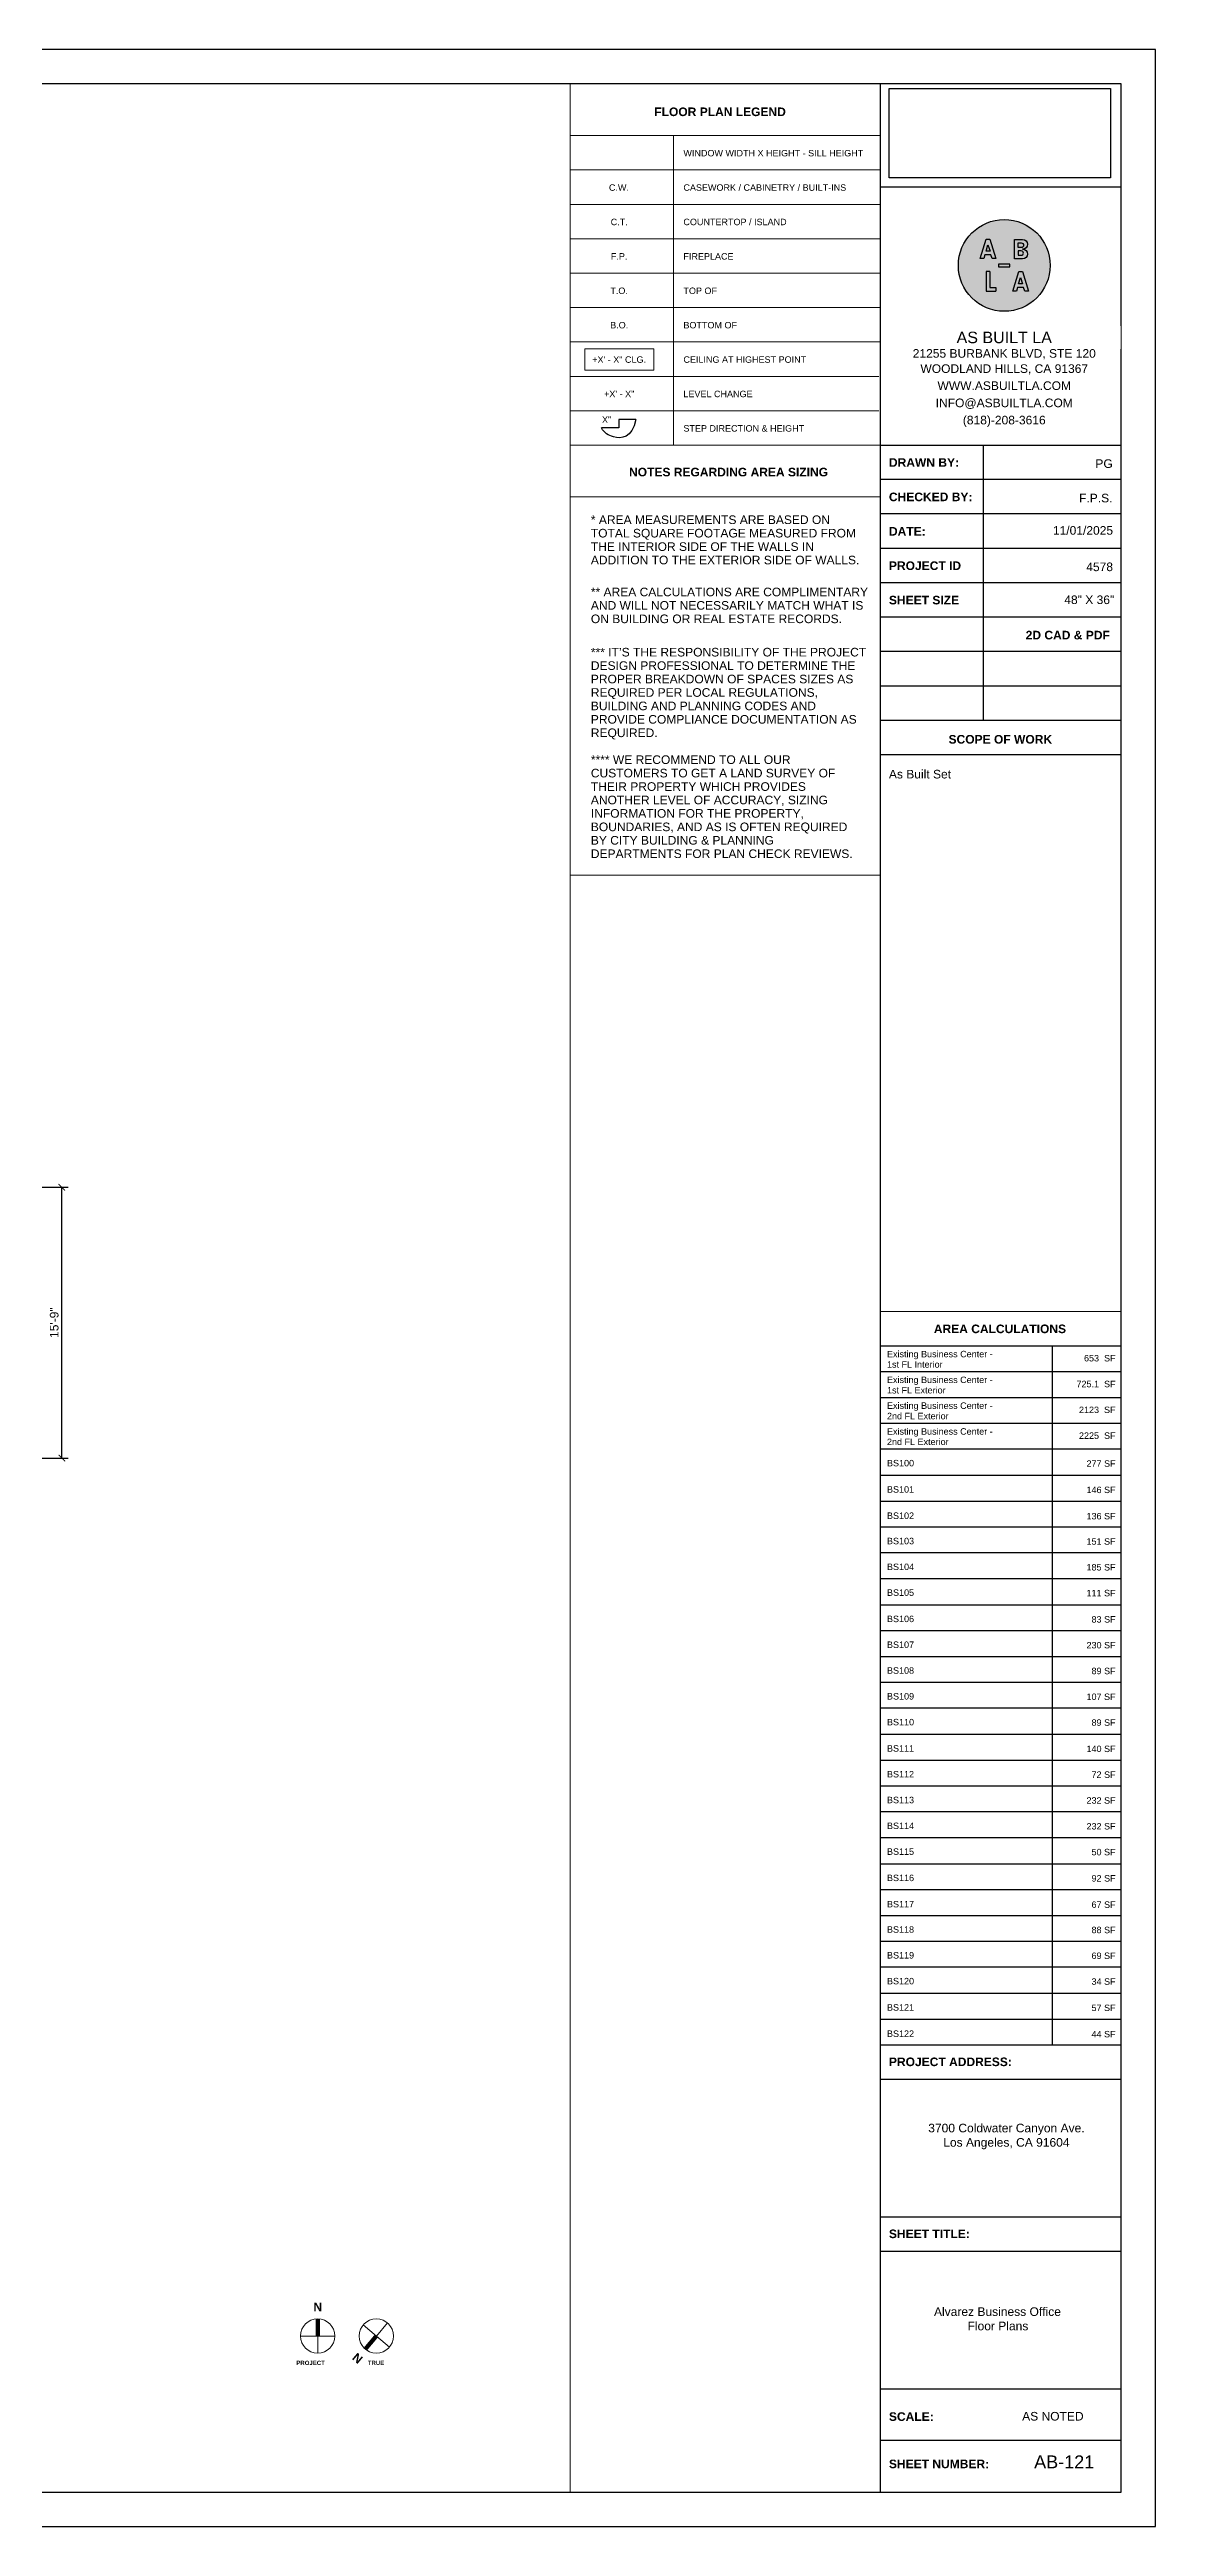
# Model space of a CAD drawing. Header units: inches. Extents: x -2078 to 106214, y -964 to 6385.
# Drawn here: x 88019 to 88790, y 2929 to 4657 of the extents above; entities that cross this region are included whole.
import ezdxf

# ---------------------------------------------------------------- set-up
doc = ezdxf.new("R2010")
doc.units = ezdxf.units.IN
doc.header["$MEASUREMENT"] = 0
doc.set_wipeout_variables(frame=1)
for name, color, linetype, lineweight in [('A-ANNO', 2, 'Continuous', 5), ('A-ANNO-DIMS-48', 1, 'Continuous', 9), ('A-DETAIL-2', 20, 'Continuous', 25), ('A-DETAIL-3', 40, 'Continuous', 15)]:
    doc.layers.add(name, color=color, linetype=linetype, lineweight=lineweight)
doc.layers.add('A-HATCH', color=9, linetype='Continuous')
doc.layers.add('A-TB', color=7, linetype='Continuous')
doc.styles.add('Arial_3', font='arial.ttf', dxfattribs={"height": 0.125})
doc.styles.add('Arial_4', font='arial.ttf', dxfattribs={"height": 3})
doc.styles.add('Arial_5', font='arial.ttf', dxfattribs={"height": 0.09375})
doc.styles.add('Arial_B_2', font='arialbd.ttf', dxfattribs={"height": 0.125})
doc.styles.add('Arial_B_5', font='arialbd.ttf', dxfattribs={"height": 0.125})
doc.styles.add('Arial_B_6', font='arialbd.ttf', dxfattribs={"height": 0.0625})
doc.styles.add('Jay Cad', font='arial.ttf', dxfattribs={"height": 0.125})
doc.styles.add('JC', font='arial.ttf', dxfattribs={"height": 0.125})
doc.dimstyles.new('Jay Cad - DIMS', dxfattribs={"dimtxt": 0.125, "dimasz": 0.09375, "dimexe": 0.09375, "dimexo": 0.09375, "dimgap": 0.046875, "dimtad": 1, "dimdec": 1, "dimzin": 0, "dimdsep": 46, "dimlunit": 4, "dimtxsty": 'Jay Cad', "dimblk": 'ARCHTICK', "dimcen": 0.09, "dimclrd": 1, "dimclre": 1, "dimclrt": 256, "dimadec": 0, "dimazin": 0, "dimtfac": 1, "dimtdec": 1, "dimtofl": 0, "dimtmove": 1, "dimatfit": 3, "dimfxl": 1, "dimtolj": 1, "dimtzin": 0, "dimarcsym": 0})
picture_1 = doc.add_image_def('image1.png', size_in_pixel=(151, 61))

# ---------------------------------------------------------------- blocks, each defined once
blk = doc.blocks.new('JC_TB_48x36 - JC_TB_4836-1441736-Floor Plans')
at = {"layer": 'A-TB'}
for p, q in [((47.997, 24.012), (-0.003, 24.012)), ((47.997, -11.988), (47.997, 24.012)), ((47.497, 23.512), (0.747, 23.512)), ((47.497, 15.262), (43.997, 15.262)), ((47.497, 14.762), (43.997, 14.762)), ((47.497, 14.262), (43.997, 14.262)), ((43.997, -9.988), (47.497, -9.988)), ((47.497, -10.738), (43.997, -10.738)), ((0.747, -11.488), (47.497, -11.488)), ((-0.003, -11.988), (47.997, -11.988))]:
    blk.add_line(p, q, dxfattribs=at)
at = {"layer": 'A-TB', "char_height": 0.125, "attachment_point": 1, "bg_fill": 3, "box_fill_scale": 1.25, "bg_fill_color": 256, "bg_fill_true_color": 13158600, "bg_fill_transparency": 0}
for s, insert, width, style in [('DRAWN BY:', (44.126, 18.073), 1.22463, 'Arial_B_2'), ('CHECKED BY:', (44.126, 17.573), 1.4645, 'Arial_B_2'), ('DATE:', (44.126, 17.073), 0.63441, 'Arial_B_2'), ('PROJECT ID', (44.126, 16.573), 1.26566, 'Arial_B_2'), ('SHEET SIZE', (44.126, 16.073), 1.23725, 'Arial_B_2'), ('48" X 36"', (46.673, 16.078), 0.87428, 'Arial_3'), ('SCOPE OF WORK', (44.992, 14.05), 1.82747, 'Arial_B_2'), ('PROJECT ADDRESS:', (44.126, -5.172), 2.14941, 'Arial_B_2'), ('SHEET TITLE:', (44.126, -7.672), 1.42031, 'Arial_B_2'), ('SCALE:', (44.126, -10.328), 0.77959, 'Arial_B_2'), ('AS NOTED', (46.061, -10.323), 1.08259, 'Arial_3'), ('SHEET NUMBER:', (44.126, -11.016), 1.76434, 'Arial_B_2')]:
    blk.add_mtext(s, dxfattribs=dict(at, insert=insert, width=width, style=style))
at = {"layer": 'A-TB'}
for p, q in [((43.997, 23.512), (43.997, -11.488)), ((47.497, -11.488), (47.497, 23.512)), ((47.497, 18.262), (43.997, 18.262)), ((45.497, 18.262), (45.497, 14.262)), ((47.497, 17.762), (43.997, 17.762)), ((47.497, 17.262), (43.997, 17.262)), ((47.497, 16.762), (43.997, 16.762)), ((47.497, 16.262), (43.997, 16.262)), ((47.497, 15.762), (43.997, 15.762)), ((47.497, 13.762), (43.997, 13.762)), ((43.997, -4.988), (47.497, -4.988)), ((43.997, -5.488), (47.497, -5.488)), ((43.997, -7.488), (47.497, -7.488)), ((43.997, -7.988), (47.497, -7.988))]:
    blk.add_line(p, q, dxfattribs=at)
blk = doc.blocks.new('Logo - ABLA - CAD Format')
at = {"layer": 'A-HATCH', "true_color": 0xc9ee63}
h = blk.add_hatch(color=71, dxfattribs=at)
h.dxf.hatch_style = 1
h.paths.add_polyline_path([(-0.71, 0.89), (-0.79, 0.62), (-0.62, 0.62)], flags=0)
h.paths.add_polyline_path([(0.6, 0.78), (0.74, 0.78, 1), (0.74, 0.98), (0.6, 0.98)], flags=0)
h.paths.add_polyline_path([(0.6, 0.44), (0.74, 0.44, 1), (0.74, 0.63), (0.6, 0.63)], flags=0)
h.paths.add_polyline_path([(0.62, -0.8), (0.79, -0.8), (0.71, -0.53)], flags=0)
h.paths.add_polyline_path([(-2, 0, 1), (2, 0, 1)])
h.paths.add_polyline_path([(0.8, 0.28), (0.44, 0.28), (0.44, 1.13), (0.8, 1.13, -1), (0.8, 0.71, -1)], flags=16)
h.paths.add_polyline_path([(0.74, 0.44), (0.6, 0.44), (0.6, 0.63), (0.74, 0.63, -1)], flags=0)
h.paths.add_polyline_path([(0.79, -0.27), (1.05, -1.12), (0.89, -1.12), (0.84, -0.96), (0.58, -0.96), (0.53, -1.12), (0.37, -1.12), (0.63, -0.27)], flags=16)
h.paths.add_polyline_path([(0.74, 0.78), (0.6, 0.78), (0.6, 0.98), (0.74, 0.98, -1)], flags=0)
h.paths.add_polyline_path([(0.71, -0.53), (0.79, -0.8), (0.62, -0.8)], flags=0)
h.paths.add_polyline_path([(0.25, 0.06), (0.25, -0.06), (-0.25, -0.06), (-0.25, 0.06)], flags=16)
h.paths.add_polyline_path([(-0.37, 0.3), (-0.53, 0.3), (-0.58, 0.46), (-0.84, 0.46), (-0.89, 0.3), (-1.05, 0.3), (-0.79, 1.15), (-0.63, 1.15)], flags=16)
h.paths.add_polyline_path([(-0.63, -0.27), (-0.63, -0.96), (-0.37, -0.96), (-0.37, -1.12), (-0.79, -1.12), (-0.79, -0.27)], flags=16)
h.paths.add_polyline_path([(-0.62, 0.62), (-0.79, 0.62), (-0.71, 0.89)], flags=0)
at = {"layer": 'A-HATCH'}
h = blk.add_hatch(color=250, dxfattribs=at)
h.dxf.hatch_style = 1
h.paths.add_polyline_path([(-0.63, 1.15), (-0.79, 1.15), (-1.05, 0.3), (-0.89, 0.3), (-0.84, 0.46), (-0.58, 0.46), (-0.53, 0.3), (-0.37, 0.3)])
h.paths.add_polyline_path([(-0.62, 0.62), (-0.79, 0.62), (-0.71, 0.89)], flags=16)
h.paths.add_polyline_path([(0.44, 0.28), (0.8, 0.28, 1), (0.8, 0.71, 1), (0.8, 1.13), (0.44, 1.13)])
h.paths.add_polyline_path([(0.6, 0.44), (0.6, 0.63), (0.74, 0.63, -1), (0.74, 0.44)], flags=16)
h.paths.add_polyline_path([(0.6, 0.78), (0.6, 0.98), (0.74, 0.98, -1), (0.74, 0.78)], flags=16)
h.paths.add_polyline_path([(0.37, -1.12), (0.53, -1.12), (0.58, -0.96), (0.84, -0.96), (0.89, -1.12), (1.05, -1.12), (0.79, -0.27), (0.63, -0.27)])
h.paths.add_polyline_path([(0.71, -0.53), (0.79, -0.8), (0.62, -0.8)], flags=16)
h.paths.add_polyline_path([(0.25, -0.06), (0.25, 0.06), (-0.25, 0.06), (-0.25, -0.06)])
h.paths.add_polyline_path([(-0.79, -1.12), (-0.37, -1.12), (-0.37, -0.96), (-0.63, -0.96), (-0.63, -0.27), (-0.79, -0.27)])
at = {"layer": 'A-HATCH', "true_color": 0xc9ee63}
h = blk.add_hatch(color=71, dxfattribs=at)
h.dxf.hatch_style = 1
h.paths.add_polyline_path([(-0.71, 0.89), (-0.79, 0.62), (-0.62, 0.62)])
h.paths.add_polyline_path([(0.74, 0.78, 1), (0.74, 0.98), (0.6, 0.98), (0.6, 0.78)])
h.paths.add_polyline_path([(0.6, 0.63), (0.6, 0.44), (0.74, 0.44, 1), (0.74, 0.63)])
h.paths.add_polyline_path([(0.62, -0.8), (0.79, -0.8), (0.71, -0.53)])
blk.add_circle((0, 0), 2)
at = {"layer": 'A-HATCH', "color": 250}
for points in [[(-0.63, 1.15), (-0.37, 0.3), (-0.53, 0.3), (-0.58, 0.46), (-0.84, 0.46), (-0.89, 0.3), (-1.05, 0.3), (-0.79, 1.15)], [(-0.71, 0.89), (-0.62, 0.62), (-0.79, 0.62)], [(0.25, 0.06), (-0.25, 0.06), (-0.25, -0.06), (0.25, -0.06)], [(0.79, -0.27), (1.05, -1.12), (0.89, -1.12), (0.84, -0.96), (0.58, -0.96), (0.53, -1.12), (0.37, -1.12), (0.63, -0.27)], [(0.71, -0.53), (0.79, -0.8), (0.62, -0.8)]]:
    blk.add_lwpolyline(points, close=True, dxfattribs=at)
for points in [[(0.8, 0.71, -1), (0.8, 0.28), (0.44, 0.28), (0.44, 1.13), (0.8, 1.13, -1)], [(0.6, 0.98), (0.74, 0.98, -1), (0.74, 0.78), (0.6, 0.78)], [(0.6, 0.44), (0.74, 0.44, 1), (0.74, 0.63), (0.6, 0.63)]]:
    blk.add_lwpolyline(points, format="xyb", close=True, dxfattribs=at)
for points in [[(-0.79, -0.27), (-0.79, -1.12), (-0.37, -1.12)], [(-0.63, -0.27), (-0.79, -0.27)], [(-0.63, -0.27), (-0.63, -0.96), (-0.37, -0.96)], [(-0.37, -0.96), (-0.37, -1.12)]]:
    blk.add_lwpolyline(points, dxfattribs=at)
blk = doc.blocks.new('TB-INFO-ABLA')
blk.add_wipeout([(168, 180), (168, 0), (0, 0), (0, 180)])
blk.add_wipeout([(168, 180), (168, 0), (0, 0), (0, 180)])
at = {"xscale": 16, "yscale": 16, "zscale": 16}
blk.add_blockref('Logo - ABLA - CAD Format', (86.6, 125.4), dxfattribs=at)
at = {"char_height": 6, "width": 168.619, "attachment_point": 2, "style": 'JC', "bg_fill": 2}
for s, insert in [('21255 BURBANK BLVD, STE 120', (86.6, 67)), ('(818)-208-3616', (86.6, 20.5))]:
    blk.add_mtext(s, dxfattribs=dict(at, insert=insert))
for s, insert in [('WOODLAND HILLS, CA 91367', (86.6, 56.4)), ('INFO@ASBUILTLA.COM', (86.6, 32.5))]:
    blk.add_mtext(s, dxfattribs=dict(at, insert=insert))
at = {"insert": (86.6, 44.5), "char_height": 6, "width": 168.619, "attachment_point": 2, "style": 'JC', "bg_fill": 2}
blk.add_mtext('WWW.ASBUILTLA.COM', dxfattribs=at)
blk.add_lwpolyline([(168, 180), (0, 180), (0, 0), (168, 0)], close=True)
at = {"insert": (86.6, 75.1), "char_height": 8, "width": 154.347, "attachment_point": 5, "style": 'JC', "bg_fill": 2}
blk.add_mtext('AS BUILT LA ', dxfattribs=at)
blk = doc.blocks.new('north arrow - north arrow-1258243-Floor Plans')
at = {"layer": 'A-ANNO'}
h = blk.add_hatch(color=256, dxfattribs=at)
edge = h.paths.add_edge_path()
edge.add_line((0.031, 0), (-0.031, 0))
edge.add_line((-0.031, 0), (-0.031, 0.248))
edge.add_arc((0, 0), 0.25, 82.8192, 97.1808, ccw=False)
edge.add_line((0.031, 0.248), (0.031, 0))
at = {"layer": 'A-ANNO', "lineweight": 20}
for q in [(-0.25, 0), (0.25, 0), (0, -0.25)]:
    blk.add_line((0, 0), q, dxfattribs=at)
at = {"layer": 'A-ANNO'}
blk.add_circle((0, 0), 0.25, dxfattribs=at)
at = {"layer": 'A-ANNO', "insert": (-0.062, 0.486), "char_height": 0.125, "width": 0.1515, "attachment_point": 1, "style": 'Arial_B_2', "bg_fill": 3, "box_fill_scale": 1.25, "bg_fill_color": 256, "bg_fill_true_color": 13158600, "bg_fill_transparency": 0}
blk.add_mtext('\\fArial|b1|i0|c0|p34|;N', dxfattribs=at)
blk = doc.blocks.new('_ArchTick')
at = {"color": 0, "linetype": 'ByBlock', "const_width": 0.15}
blk.add_lwpolyline([(-0.5, -0.5), (0.5, 0.5)], dxfattribs=at)
blk = doc.blocks.new('*D3170')
at = {"layer": 'A-ANNO-DIMS-48', "color": 1, "lineweight": -2, "transparency": 16777216}
for p, q in [((87964.5, 3863), (88031.9, 3863)), ((88027.4, 3674), (88027.4, 3863)), ((87964.5, 3674), (88031.9, 3674))]:
    blk.add_line(p, q, dxfattribs=at)
at = {"layer": 'Defpoints', "color": 0, "transparency": 16777216}
for p in [(87960, 3863), (88027.4, 3863), (87960, 3674)]:
    blk.add_point(p, dxfattribs=at)
at = {"layer": 'A-ANNO-DIMS-48', "color": 1, "lineweight": -2, "transparency": 16777216, "xscale": 4.5, "yscale": 4.5, "zscale": 4.5}
for p, rotation in [((88027.4, 3863), 90), ((88027.4, 3674), 270)]:
    blk.add_blockref('_ArchTick', p, dxfattribs=dict(at, rotation=rotation))
at = {"layer": 'A-ANNO-DIMS-48', "color": 2, "transparency": 16777216, "insert": (88022.1, 3768.5), "char_height": 6, "width": 0.487, "attachment_point": 5, "rotation": 90, "style": 'Jay Cad'}
blk.add_mtext('\\A1;15\'-9"', dxfattribs=at)

msp = doc.modelspace()

# ---------------------------------------------------------------- linework, layer by layer
at = {"layer": 'A-ANNO', "lineweight": 9}
for p, q in [((88597.88, 4632.663), (88381.88, 4632.663)), ((88381.88, 4632.663), (88381.88, 4380.663)), ((88381.88, 4632.663), (88381.88, 2952.663)), ((88597.88, 4596.663), (88381.88, 4596.663)), ((88453.88, 4596.663), (88453.88, 4380.663)), ((88597.88, 4572.663), (88381.88, 4572.663)), ((88597.88, 4548.663), (88381.88, 4548.663)), ((88597.88, 4308.663), (88597.88, 4560.663)), ((88597.88, 4560.663), (88597.88, 4524.663)), ((88597.88, 4524.663), (88381.88, 4524.663)), ((88597.88, 4500.663), (88381.88, 4500.663)), ((88597.88, 4476.663), (88381.88, 4476.663)), ((88597.88, 4452.663), (88381.88, 4452.663)), ((88597.88, 4428.663), (88381.88, 4428.663)), ((88597.88, 4404.663), (88381.88, 4404.663)), ((88597.88, 4380.663), (88381.88, 4380.663)), ((88381.88, 4380.663), (88381.88, 4080.663)), ((88597.88, 4380.663), (88381.88, 4380.663)), ((88381.88, 4344.663), (88597.88, 4344.663)), ((88381.88, 4080.663), (88597.88, 4080.663))]:
    msp.add_line(p, q, dxfattribs=at)
at = {"layer": 'A-DETAIL-2'}
for p, q in [((88415.714, 4392.709), (88403.714, 4392.709)), ((88427.714, 4398.582), (88415.714, 4398.582)), ((88415.714, 4398.582), (88415.714, 4392.709))]:
    msp.add_line(p, q, dxfattribs=at)
msp.add_open_spline([(88427.714, 4398.582), (88425.092, 4385.097), (88411.815, 4385.097), (88405.634, 4389.146), (88403.714, 4392.709)], degree=3, knots=[0, 0, 0, 0, 0.0199103671, 0.0342127174, 0.0342127174, 0.0342127174, 0.0342127174], dxfattribs=at)

# ---------------------------------------------------------------- texts
at = {"layer": 'A-ANNO', "lineweight": 50, "char_height": 6, "attachment_point": 1}
for s, insert, width, style in [('FLOOR PLAN LEGEND', (88440.478, 4616.231), 110.595, 'Arial_B_2'), ('NOTES REGARDING AREA SIZING', (88422.867, 4364.886), 166.4985, 'Arial_B_2'), ('* AREA MEASUREMENTS ARE BASED ON ', (88396.242, 4331.643), 205.131, 'Arial_3'), ('TOTAL SQUARE FOOTAGE MEASURED FROM ', (88396.242, 4322.268), 226.7955, 'Arial_3'), ('ADDITION TO THE EXTERIOR SIDE OF WALLS.', (88396.242, 4303.518), 227.4015, 'Arial_3'), ('THE INTERIOR SIDE OF THE WALLS IN ', (88396.242, 4312.893), 192.102, 'Arial_3'), ('AND WILL NOT NECESSARILY MATCH WHAT IS ', (88396.242, 4271.87), 234.0675, 'Arial_3'), ('** AREA CALCULATIONS ARE COMPLIMENTARY ', (88396.242, 4281.245), 236.946, 'Arial_3'), ('ON BUILDING OR REAL ESTATE RECORDS.', (88396.242, 4262.495), 212.2515, 'Arial_3'), ('2D CAD & PDF', (88699.422, 4251.147), 70.4475, 'Arial_B_2'), ('*** IT', (88396.242, 4239.247), 23.7855, 'Arial_3'), ('’', (88415.867, 4239.247), 2.2725, 'Arial_3'), ('S THE RESPONSIBILITY OF THE PROJECT ', (88417.742, 4239.247), 209.979, 'Arial_3'), ('DESIGN PROFESSIONAL TO DETERMINE THE ', (88396.242, 4229.872), 226.4925, 'Arial_3'), ('PROPER BREAKDOWN OF SPACES SIZES AS ', (88396.242, 4220.497), 225.735, 'Arial_3'), ('REQUIRED PER LOCAL REGULATIONS, ', (88396.242, 4211.122), 194.6775, 'Arial_3'), ('BUILDING AND PLANNING CODES AND ', (88396.242, 4201.747), 192.8595, 'Arial_3'), ('PROVIDE COMPLIANCE DOCUMENTATION AS ', (88396.242, 4192.372), 227.25, 'Arial_3'), ('REQUIRED.', (88396.242, 4182.997), 56.358, 'Arial_3'), ('**** WE RECOMMEND TO ALL OUR ', (88396.242, 4164.249), 171.6495, 'Arial_3'), ('CUSTOMERS TO GET A LAND SURVEY OF ', (88396.242, 4154.874), 209.5245, 'Arial_3'), ('ANOTHER LEVEL OF ACCURACY, SIZING ', (88396.242, 4136.124), 203.313, 'Arial_3'), ('THEIR PROPERTY WHICH PROVIDES ', (88396.242, 4145.499), 185.133, 'Arial_3'), ('BOUNDARIES, AND AS IS OFTEN REQUIRED ', (88396.242, 4117.374), 219.8265, 'Arial_3'), ('INFORMATION FOR THE PROPERTY, ', (88396.242, 4126.749), 182.8605, 'Arial_3'), ('BY CITY BUILDING & PLANNING ', (88396.242, 4107.999), 157.7115, 'Arial_3'), ('DEPARTMENTS FOR PLAN CHECK REVIEWS.', (88396.242, 4098.624), 221.796, 'Arial_3')]:
    msp.add_mtext(s, dxfattribs=dict(at, insert=insert, width=width, style=style))
at = {"layer": 'A-ANNO', "char_height": 4.5, "attachment_point": 1, "style": 'Arial_5'}
for s, insert, width in [('WINDOW WIDTH X HEIGHT - SILL HEIGHT', (88460.786, 4586.626), 153.924), ('C.W.', (88408.841, 4562.626), 17.4225), ('CASEWORK / CABINETRY / BUILT-INS', (88460.786, 4562.626), 139.077), ('C.T.', (88410.091, 4538.626), 14.544), ('COUNTERTOP / ISLAND', (88460.786, 4538.626), 88.3245), ('F.P.', (88410.216, 4514.626), 14.0895), ('FIREPLACE', (88460.786, 4514.626), 42.723), ('T.O.', (88409.841, 4490.626), 14.9985), ('TOP OF', (88460.786, 4490.626), 28.785), ('B.O.', (88409.716, 4466.626), 15.453), ('BOTTOM OF ', (88460.786, 4466.626), 48.177), ('+X\' - X" CLG.', (88397.222, 4442.626), 45.753), ('CEILING AT HIGHEST POINT', (88460.786, 4442.626), 104.535), ('+X\' - X"', (88405.466, 4418.626), 25.6035), ('LEVEL CHANGE', (88460.786, 4418.626), 59.2365), ('X"', (88404.03, 4400.745), 7.7265), ('STEP DIRECTION & HEIGHT', (88460.786, 4394.626), 103.02)]:
    msp.add_mtext(s, dxfattribs=dict(at, insert=insert, width=width))
at = {"layer": 'A-TB', "attachment_point": 1, "bg_fill": 3, "box_fill_scale": 1.25, "bg_fill_color": 256, "bg_fill_true_color": 13158600, "bg_fill_transparency": 0}
for s, insert, char_height, width, style in [('PG', (88748.018, 4370.778), 6, 14.6955, 'Arial_3'), ('F.P.S.', (88736.642, 4346.778), 6, 28.482, 'Arial_3'), ('4578', (88741.65, 4298.778), 6, 22.422, 'Arial_3'), ('As Built Set', (88604.06, 4154.153), 6, 52.8735, 'Arial_3'), ('\\pi6.03618;3700 Coldwater Canyon Ave. \\P\\pi16.48502;Los Angeles, CA 91604', (88625.453, 3209.62), 6, 120.02324, 'Arial_3'), ('\\pi0.46342;Alvarez Business Office\\P\\pi23.8536;Floor Plans', (88635.032, 3081.536), 6, 89.08918, 'Arial_3'), ('AB-121', (88705.31, 2978.229), 9, 50.904, 'Arial_4')]:
    msp.add_mtext(s, dxfattribs=dict(at, insert=insert, char_height=char_height, width=width, style=style))

# ---------------------------------------------------------------- next in the draw order: linework, layer by layer
at = {"layer": 'A-ANNO', "lineweight": 9}
msp.add_line((88597.88, 4080.663), (88597.88, 4380.663), dxfattribs=at)

# ---------------------------------------------------------------- next in the draw order: block references
at = {"layer": 'A-TB', "xscale": 48, "yscale": 48, "zscale": 48}
msp.add_blockref('JC_TB_48x36 - JC_TB_4836-1441736-Floor Plans', (86486.03, 3504.063), dxfattribs=at)

# ---------------------------------------------------------------- next in the draw order: linework, layer by layer
at = {"layer": 'A-ANNO', "flags": 128}
msp.add_lwpolyline([(88392.007, 4447.841), (88440.23, 4447.841), (88440.23, 4432.904), (88392.007, 4432.904)], close=True, dxfattribs=at)
at = {"layer": 'A-DETAIL-3'}
for p, q in [((88765.88, 3776.372), (88597.88, 3776.372)), ((88597.88, 3776.372), (88597.88, 3264.663)), ((88765.88, 3264.663), (88765.88, 3776.372))]:
    msp.add_line(p, q, dxfattribs=at)
at = {"layer": 'A-HATCH'}
for p, q in [((88597.88, 3752.372), (88765.88, 3752.372)), ((88717.88, 3752.372), (88717.88, 3264.663)), ((88597.88, 3734.372), (88765.88, 3734.372)), ((88597.88, 3716.372), (88765.88, 3716.372)), ((88597.88, 3698.372), (88765.88, 3698.372)), ((88597.88, 3680.372), (88765.88, 3680.372)), ((88597.88, 3662.03), (88765.88, 3662.03)), ((88597.88, 3644.03), (88765.88, 3644.03)), ((88597.88, 3626.03), (88765.88, 3626.03)), ((88597.88, 3608.03), (88765.88, 3608.03)), ((88597.88, 3590.03), (88765.88, 3590.03)), ((88597.88, 3571.688), (88765.88, 3571.688)), ((88597.88, 3553.688), (88765.88, 3553.688)), ((88597.88, 3535.688), (88765.88, 3535.688)), ((88597.88, 3517.688), (88765.88, 3517.688)), ((88597.88, 3499.688), (88765.88, 3499.688)), ((88597.88, 3481.347), (88765.88, 3481.347)), ((88597.88, 3463.347), (88765.88, 3463.347)), ((88597.88, 3445.347), (88765.88, 3445.347)), ((88597.88, 3427.347), (88765.88, 3427.347)), ((88597.88, 3409.347), (88765.88, 3409.347)), ((88597.88, 3391.005), (88765.88, 3391.005)), ((88597.88, 3373.005), (88765.88, 3373.005)), ((88597.88, 3355.005), (88765.88, 3355.005)), ((88597.88, 3337.005), (88765.88, 3337.005)), ((88597.88, 3319.005), (88765.88, 3319.005)), ((88597.88, 3300.663), (88765.88, 3300.663)), ((88597.88, 3282.663), (88765.88, 3282.663)), ((88597.88, 3264.663), (88765.88, 3264.663))]:
    msp.add_line(p, q, dxfattribs=at)

# ---------------------------------------------------------------- next in the draw order: block references
msp.add_blockref('TB-INFO-ABLA', (88597.88, 4380.663))

# ---------------------------------------------------------------- next in the draw order: texts
at = {"layer": 'A-ANNO', "attachment_point": 1}
for s, insert, char_height, width, style in [('AREA CALCULATIONS', (88635.381, 3767.16), 6, 109.383, 'Arial_B_5'), ('1st FL Interior', (88602.723, 3741.577), 4.5, 47.1165, 'Arial_5'), ('Existing Business Center - ', (88602.723, 3748.827), 4.5, 92.415, 'Arial_5'), ('653  SF', (88740.081, 3745.926), 4.5, 26.8155, 'Arial_5'), ('1st FL Exterior', (88602.723, 3723.593), 4.5, 49.995, 'Arial_5'), ('Existing Business Center - ', (88602.723, 3730.843), 4.5, 92.415, 'Arial_5'), ('725.1  SF', (88734.831, 3727.926), 4.5, 33.1785, 'Arial_5'), ('2nd FL Exterior', (88602.723, 3705.593), 4.5, 52.419, 'Arial_5'), ('Existing Business Center - ', (88602.723, 3712.843), 4.5, 92.415, 'Arial_5'), ('2123  SF', (88736.581, 3709.926), 4.5, 31.0575, 'Arial_5'), ('2nd FL Exterior', (88602.723, 3687.593), 4.5, 52.419, 'Arial_5'), ('Existing Business Center - ', (88602.723, 3694.843), 4.5, 92.415, 'Arial_5'), ('2225  SF', (88736.581, 3691.926), 4.5, 31.0575, 'Arial_5'), ('BS100', (88602.723, 3672.743), 4.5, 83.7795, 'Arial_5'), ('277 SF', (88741.831, 3672.426), 4.5, 24.6945, 'Arial_5'), ('BS101', (88602.723, 3654.401), 4.5, 86.2035, 'Arial_5'), ('146 SF', (88741.831, 3654.084), 4.5, 24.6945, 'Arial_5'), ('BS102', (88602.723, 3636.059), 4.5, 86.2035, 'Arial_5'), ('136 SF', (88741.831, 3635.742), 4.5, 24.6945, 'Arial_5'), ('BS103', (88602.723, 3618.401), 4.5, 86.2035, 'Arial_5'), ('151 SF', (88741.831, 3618.084), 4.5, 24.6945, 'Arial_5'), ('BS104', (88602.723, 3600.401), 4.5, 86.2035, 'Arial_5'), ('185 SF', (88741.831, 3600.084), 4.5, 24.6945, 'Arial_5'), ('BS105', (88602.723, 3582.401), 4.5, 86.2035, 'Arial_5'), ('111 SF', (88741.831, 3582.084), 4.5, 24.6945, 'Arial_5'), ('BS106', (88602.723, 3564.059), 4.5, 86.2035, 'Arial_5'), ('83 SF', (88745.331, 3563.742), 4.5, 20.4525, 'Arial_5'), ('BS107', (88602.723, 3546.059), 4.5, 86.2035, 'Arial_5'), ('230 SF', (88741.831, 3545.742), 4.5, 24.6945, 'Arial_5'), ('BS108', (88602.723, 3528.059), 4.5, 86.2035, 'Arial_5'), ('89 SF', (88745.331, 3527.742), 4.5, 20.4525, 'Arial_5'), ('BS109', (88602.723, 3510.059), 4.5, 90.4455, 'Arial_5'), ('107 SF', (88741.831, 3509.742), 4.5, 24.6945, 'Arial_5'), ('BS110', (88602.723, 3492.059), 4.5, 90.4455, 'Arial_5'), ('89 SF', (88745.331, 3491.742), 4.5, 20.4525, 'Arial_5'), ('BS111', (88602.723, 3473.717), 4.5, 90.4455, 'Arial_5'), ('140 SF', (88741.831, 3473.4), 4.5, 24.6945, 'Arial_5'), ('BS112', (88602.723, 3455.717), 4.5, 90.4455, 'Arial_5'), ('72 SF', (88745.331, 3455.4), 4.5, 20.4525, 'Arial_5'), ('BS113', (88602.723, 3437.717), 4.5, 90.4455, 'Arial_5'), ('232 SF', (88741.831, 3437.4), 4.5, 24.6945, 'Arial_5'), ('BS114', (88602.723, 3419.717), 4.5, 90.4455, 'Arial_5'), ('232 SF', (88741.831, 3419.4), 4.5, 24.6945, 'Arial_5'), ('BS115', (88602.723, 3401.717), 4.5, 102.8685, 'Arial_5'), ('50 SF', (88745.331, 3401.4), 4.5, 20.4525, 'Arial_5'), ('BS116', (88602.723, 3383.376), 4.5, 92.8695, 'Arial_5'), ('92 SF', (88745.331, 3383.059), 4.5, 20.4525, 'Arial_5'), ('BS117', (88602.723, 3365.034), 4.5, 92.8695, 'Arial_5'), ('67 SF', (88745.331, 3364.717), 4.5, 20.4525, 'Arial_5'), ('BS118', (88602.723, 3347.376), 4.5, 92.8695, 'Arial_5'), ('88 SF', (88745.331, 3347.059), 4.5, 20.4525, 'Arial_5'), ('BS119', (88602.723, 3329.376), 4.5, 92.8695, 'Arial_5'), ('69 SF', (88745.331, 3329.059), 4.5, 20.4525, 'Arial_5'), ('BS120', (88602.723, 3311.376), 4.5, 81.81, 'Arial_5'), ('34 SF', (88745.331, 3311.059), 4.5, 20.4525, 'Arial_5'), ('BS121', (88602.723, 3293.034), 4.5, 108.474, 'Arial_5'), ('57 SF', (88745.331, 3292.717), 4.5, 20.4525, 'Arial_5'), ('BS122', (88602.723, 3274.692), 4.5, 85.2945, 'Arial_5'), ('44 SF', (88745.331, 3274.375), 4.5, 20.4525, 'Arial_5'), ('PROJECT', (88190.953, 3044.265), 3, 24.543, 'Arial_B_6'), ('TRUE', (88240.759, 3044.265), 3, 14.241, 'Arial_B_6')]:
    msp.add_mtext(s, dxfattribs=dict(at, insert=insert, char_height=char_height, width=width, style=style))
at = {"layer": 'A-TB', "insert": (88718.406, 4324.179), "char_height": 6, "width": 44.34348, "attachment_point": 1, "style": 'Arial_3', "bg_fill": 3, "box_fill_scale": 1.25, "bg_fill_color": 256, "bg_fill_true_color": 13158600, "bg_fill_transparency": 0}
msp.add_mtext('11/01/2025', dxfattribs=at)

# ---------------------------------------------------------------- next in the draw order: dimensions: what is measured, and where the dimension line sits
at = {"layer": 'A-ANNO-DIMS-48'}
dim = msp.add_linear_dim(base=(88027.379, 3863.046), p1=(87959.973, 3674.046), p2=(87959.973, 3863.046), angle=90, dimstyle='Jay Cad - DIMS', override={"dimclrt": 2}, dxfattribs=at)
dim.commit()
dim.dimension.update_dxf_attribs({"geometry": '*D3170', "text_midpoint": (88022.066, 3768.546)})

# ---------------------------------------------------------------- next in the draw order: block references
at = {"layer": 'A-ANNO', "xscale": 48, "yscale": 48, "zscale": 48}
msp.add_blockref('north arrow - north arrow-1258243-Floor Plans', (88205.8, 3061.52), dxfattribs=at)

# ---------------------------------------------------------------- next in the draw order: pictures from other files: only their frames are drawn
at = {"color": 7, "true_color": 0xffffff}
image = msp.add_image(picture_1, insert=(88604.217, 4567.228), size_in_units=(154.316, 62.339), dxfattribs=at)
image.dxf.flags = 15

# ---------------------------------------------------------------- next in the draw order: block references
at = {"layer": 'A-ANNO', "xscale": 48.00000000000001, "yscale": 48.00000000000001, "zscale": 48.00000000000001, "rotation": 139.9999999999994}
msp.add_blockref('north arrow - north arrow-1258243-Floor Plans', (88246.682, 3061.52), dxfattribs=at)

doc.saveas('drawing.dxf')
